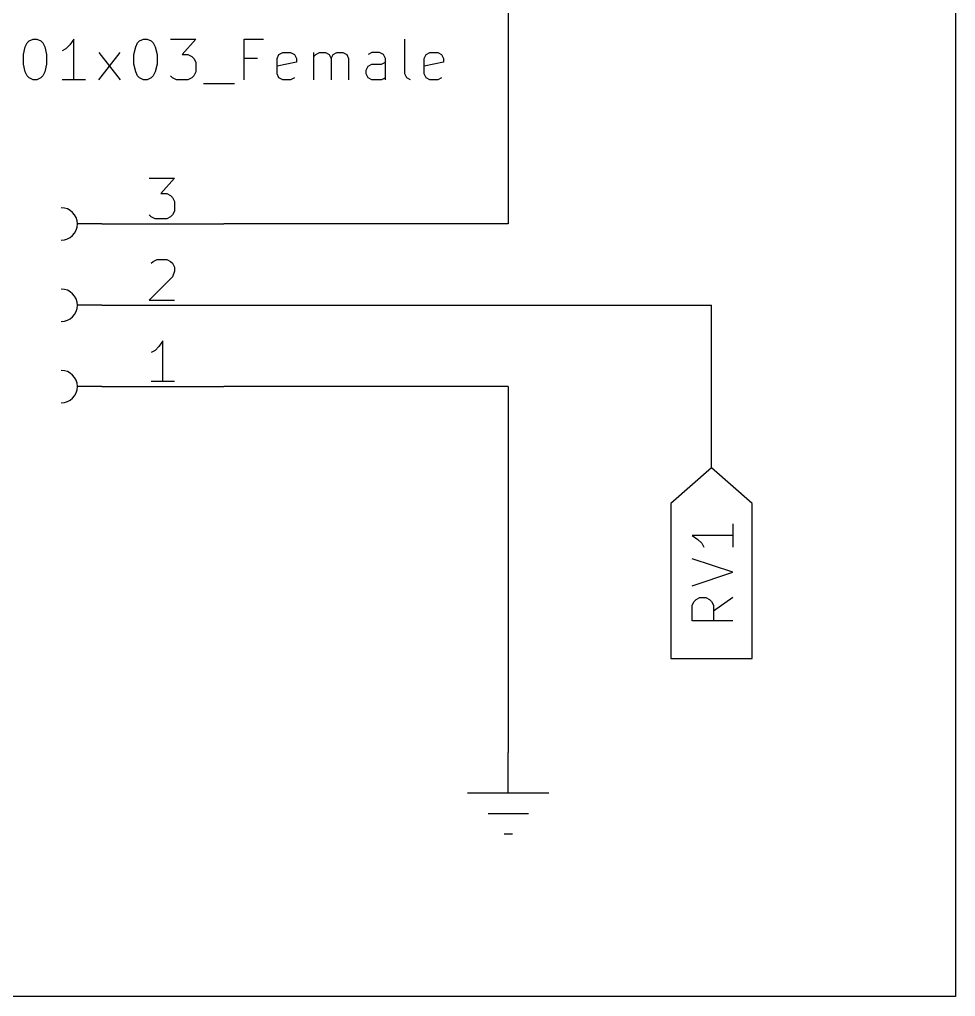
# Model space of a CAD drawing. Extents: x -4.8 to 16.7, y -9.4 to 5.7.
# Drawn here: x -2.059 to 0.531, y -7.928 to -5.225 of the extents above; entities that cross this region are included whole.
import ezdxf

# ---------------------------------------------------------------- set-up
doc = ezdxf.new("R2010")
doc.units = 0
doc.header["$MEASUREMENT"] = 0
for name, color, linetype in [('BLUE3', 171, 'CONTINUOUS'), ('CYAN2', 4, 'CONTINUOUS'), ('RED2', 1, 'CONTINUOUS'), ('RED3', 11, 'CONTINUOUS')]:
    doc.layers.add(name, color=color, linetype=linetype)
doc.layers.add('GREEN3', color=91, linetype='CONTINUOUS', lineweight=30)

msp = doc.modelspace()

# ---------------------------------------------------------------- linework, layer by layer
at = {"layer": 'BLUE3'}
for p, q in [((0.5312, -2.5285), (0.5312, -7.9285)), ((0.5312, -7.9285), (-4.7563, -7.9285))]:
    msp.add_line(p, q, dxfattribs=at)
at = {"layer": 'CYAN2', "linetype": 'Continuous'}
for p, q in [((-2.043, -5.3008), (-2.0376, -5.2901)), ((-2.043, -5.3008), (-2.0376, -5.2901)), ((-2.0376, -5.2901), (-2.0322, -5.2847)), ((-2.0376, -5.2901), (-2.0322, -5.2847)), ((-2.0322, -5.2847), (-2.0214, -5.2794)), ((-2.0322, -5.2847), (-2.0214, -5.2794)), ((-2.0214, -5.2794), (-2.0108, -5.2794)), ((-2.0214, -5.2794), (-2.0108, -5.2794)), ((-2.0108, -5.2794), (-2, -5.2847)), ((-2.0108, -5.2794), (-2, -5.2847)), ((-2, -5.2847), (-1.9946, -5.2901)), ((-2, -5.2847), (-1.9946, -5.2901)), ((-1.9946, -5.2901), (-1.9892, -5.3008)), ((-1.9946, -5.2901), (-1.9892, -5.3008)), ((-1.9197, -5.2954), (-1.9305, -5.3061)), ((-1.9197, -5.2954), (-1.9305, -5.3061)), ((-1.9089, -5.2794), (-1.9197, -5.2954)), ((-1.9089, -5.2794), (-1.9197, -5.2954)), ((-1.9089, -5.3919), (-1.9089, -5.2794)), ((-1.9089, -5.3919), (-1.9089, -5.2794)), ((-1.7375, -5.3008), (-1.7323, -5.2901)), ((-1.7375, -5.3008), (-1.7323, -5.2901)), ((-1.7323, -5.2901), (-1.7269, -5.2847)), ((-1.7323, -5.2901), (-1.7269, -5.2847)), ((-1.7269, -5.2847), (-1.7161, -5.2794)), ((-1.7269, -5.2847), (-1.7161, -5.2794)), ((-1.7161, -5.2794), (-1.7055, -5.2794)), ((-1.7161, -5.2794), (-1.7055, -5.2794)), ((-1.7055, -5.2794), (-1.6947, -5.2847)), ((-1.7055, -5.2794), (-1.6947, -5.2847)), ((-1.6947, -5.2847), (-1.6893, -5.2901)), ((-1.6947, -5.2847), (-1.6893, -5.2901)), ((-1.6893, -5.2901), (-1.6839, -5.3008)), ((-1.6893, -5.2901), (-1.6839, -5.3008)), ((-1.6412, -5.2794), (-1.5714, -5.2794)), ((-1.6412, -5.2794), (-1.5714, -5.2794)), ((-1.5714, -5.2794), (-1.609, -5.3222)), ((-1.5714, -5.2794), (-1.609, -5.3222)), ((-1.4375, -5.3919), (-1.4375, -5.2794)), ((-1.4375, -5.2794), (-1.384, -5.2794)), ((-1.4375, -5.3919), (-1.4375, -5.2794)), ((-1.4375, -5.2794), (-1.384, -5.2794)), ((-0.9929, -5.3758), (-0.9929, -5.2794)), ((-0.9929, -5.3758), (-0.9929, -5.2794)), ((-2.0482, -5.3222), (-2.043, -5.3008)), ((-2.0482, -5.3222), (-2.043, -5.3008)), ((-2.0482, -5.349), (-2.0482, -5.3222)), ((-2.0482, -5.349), (-2.0482, -5.3222)), ((-1.9892, -5.3008), (-1.9841, -5.3222)), ((-1.9892, -5.3008), (-1.9841, -5.3222)), ((-1.9841, -5.3222), (-1.9841, -5.349)), ((-1.9841, -5.3222), (-1.9841, -5.349)), ((-1.9305, -5.3061), (-1.9411, -5.3115)), ((-1.9305, -5.3061), (-1.9411, -5.3115)), ((-1.8394, -5.3919), (-1.7804, -5.3169)), ((-1.8394, -5.3169), (-1.7804, -5.3919)), ((-1.8394, -5.3919), (-1.7804, -5.3169)), ((-1.8394, -5.3169), (-1.7804, -5.3919)), ((-1.7429, -5.3222), (-1.7375, -5.3008)), ((-1.7429, -5.3222), (-1.7375, -5.3008)), ((-1.7429, -5.349), (-1.7429, -5.3222)), ((-1.7429, -5.349), (-1.7429, -5.3222)), ((-1.6839, -5.3008), (-1.6785, -5.3222)), ((-1.6839, -5.3008), (-1.6785, -5.3222)), ((-1.6785, -5.3222), (-1.6785, -5.349)), ((-1.6785, -5.3222), (-1.6785, -5.349)), ((-1.609, -5.3222), (-1.593, -5.3222)), ((-1.609, -5.3222), (-1.593, -5.3222)), ((-1.593, -5.3222), (-1.5822, -5.3276)), ((-1.593, -5.3222), (-1.5822, -5.3276)), ((-1.3464, -5.3329), (-1.341, -5.3222)), ((-1.3464, -5.3329), (-1.341, -5.3222)), ((-1.341, -5.3222), (-1.3304, -5.3169)), ((-1.341, -5.3222), (-1.3304, -5.3169)), ((-1.3304, -5.3169), (-1.3091, -5.3169)), ((-1.3304, -5.3169), (-1.3091, -5.3169)), ((-1.3091, -5.3169), (-1.2983, -5.3222)), ((-1.3091, -5.3169), (-1.2983, -5.3222)), ((-1.2983, -5.3222), (-1.2929, -5.3329)), ((-1.2983, -5.3222), (-1.2929, -5.3329)), ((-1.2447, -5.3919), (-1.2447, -5.3169)), ((-1.2447, -5.3919), (-1.2447, -5.3169)), ((-1.2447, -5.3276), (-1.2393, -5.3222)), ((-1.2447, -5.3276), (-1.2393, -5.3222)), ((-1.2393, -5.3222), (-1.2285, -5.3169)), ((-1.2393, -5.3222), (-1.2285, -5.3169)), ((-1.2285, -5.3169), (-1.2125, -5.3169)), ((-1.2285, -5.3169), (-1.2125, -5.3169)), ((-1.2125, -5.3169), (-1.2017, -5.3222)), ((-1.2125, -5.3169), (-1.2017, -5.3222)), ((-1.2017, -5.3222), (-1.1966, -5.3329)), ((-1.2017, -5.3222), (-1.1966, -5.3329)), ((-1.1966, -5.3329), (-1.1912, -5.3222)), ((-1.1966, -5.3329), (-1.1912, -5.3222)), ((-1.1912, -5.3222), (-1.1804, -5.3169)), ((-1.1912, -5.3222), (-1.1804, -5.3169)), ((-1.1804, -5.3169), (-1.1644, -5.3169)), ((-1.1804, -5.3169), (-1.1644, -5.3169)), ((-1.1644, -5.3169), (-1.1536, -5.3222)), ((-1.1644, -5.3169), (-1.1536, -5.3222)), ((-1.1536, -5.3222), (-1.1482, -5.3329)), ((-1.1536, -5.3222), (-1.1482, -5.3329)), ((-1.0841, -5.3169), (-1.0946, -5.3222)), ((-1.0841, -5.3169), (-1.0946, -5.3222)), ((-1.0625, -5.3169), (-1.0841, -5.3169)), ((-1.0625, -5.3169), (-1.0841, -5.3169)), ((-1.0519, -5.3222), (-1.0625, -5.3169)), ((-1.0519, -5.3222), (-1.0625, -5.3169)), ((-1.0465, -5.3329), (-1.0519, -5.3222)), ((-1.0465, -5.3329), (-1.0519, -5.3222)), ((-0.9394, -5.3329), (-0.934, -5.3222)), ((-0.9394, -5.3329), (-0.934, -5.3222)), ((-0.934, -5.3222), (-0.9232, -5.3169)), ((-0.934, -5.3222), (-0.9232, -5.3169)), ((-0.9232, -5.3169), (-0.9018, -5.3169)), ((-0.9232, -5.3169), (-0.9018, -5.3169)), ((-0.9018, -5.3169), (-0.891, -5.3222)), ((-0.9018, -5.3169), (-0.891, -5.3222)), ((-0.891, -5.3222), (-0.8858, -5.3329)), ((-0.891, -5.3222), (-0.8858, -5.3329)), ((-2.043, -5.3704), (-2.0482, -5.349)), ((-2.043, -5.3704), (-2.0482, -5.349)), ((-1.9841, -5.349), (-1.9892, -5.3704)), ((-1.9841, -5.349), (-1.9892, -5.3704)), ((-1.7375, -5.3704), (-1.7429, -5.349)), ((-1.7375, -5.3704), (-1.7429, -5.349)), ((-1.6785, -5.349), (-1.6839, -5.3704)), ((-1.6785, -5.349), (-1.6839, -5.3704)), ((-1.5822, -5.3276), (-1.5768, -5.3329)), ((-1.5822, -5.3276), (-1.5768, -5.3329)), ((-1.5768, -5.3329), (-1.5714, -5.3437)), ((-1.5768, -5.3329), (-1.5714, -5.3437)), ((-1.5714, -5.3437), (-1.5714, -5.3704)), ((-1.5714, -5.3437), (-1.5714, -5.3704)), ((-1.4, -5.3329), (-1.4375, -5.3329)), ((-1.4, -5.3329), (-1.4375, -5.3329)), ((-1.3464, -5.3758), (-1.3464, -5.3329)), ((-1.3464, -5.3758), (-1.3464, -5.3329)), ((-1.2929, -5.3437), (-1.3464, -5.3544)), ((-1.2929, -5.3437), (-1.3464, -5.3544)), ((-1.2929, -5.3329), (-1.2929, -5.3437)), ((-1.2929, -5.3329), (-1.2929, -5.3437)), ((-1.1966, -5.3329), (-1.1966, -5.3919)), ((-1.1966, -5.3329), (-1.1966, -5.3919)), ((-1.1482, -5.3329), (-1.1482, -5.3919)), ((-1.1482, -5.3329), (-1.1482, -5.3919)), ((-1.0946, -5.3544), (-1.0841, -5.349)), ((-1.0946, -5.3544), (-1.0841, -5.349)), ((-1.0841, -5.349), (-1.0573, -5.349)), ((-1.0841, -5.349), (-1.0573, -5.349)), ((-1.0573, -5.349), (-1.0465, -5.3437)), ((-1.0573, -5.349), (-1.0465, -5.3437)), ((-1.0465, -5.3919), (-1.0465, -5.3329)), ((-1.0465, -5.3919), (-1.0465, -5.3329)), ((-0.9394, -5.3758), (-0.9394, -5.3329)), ((-0.9394, -5.3758), (-0.9394, -5.3329)), ((-0.8858, -5.3437), (-0.9394, -5.3544)), ((-0.8858, -5.3437), (-0.9394, -5.3544)), ((-0.8858, -5.3329), (-0.8858, -5.3437)), ((-0.8858, -5.3329), (-0.8858, -5.3437)), ((-2.0376, -5.3811), (-2.043, -5.3704)), ((-2.0376, -5.3811), (-2.043, -5.3704)), ((-1.9892, -5.3704), (-1.9946, -5.3811)), ((-1.9892, -5.3704), (-1.9946, -5.3811)), ((-1.7323, -5.3811), (-1.7375, -5.3704)), ((-1.7323, -5.3811), (-1.7375, -5.3704)), ((-1.6839, -5.3704), (-1.6893, -5.3811)), ((-1.6839, -5.3704), (-1.6893, -5.3811)), ((-1.5714, -5.3704), (-1.5768, -5.3811)), ((-1.5714, -5.3704), (-1.5768, -5.3811)), ((-1.341, -5.3865), (-1.3464, -5.3758)), ((-1.341, -5.3865), (-1.3464, -5.3758)), ((-1.1, -5.3651), (-1.0946, -5.3544)), ((-1.1, -5.3651), (-1.0946, -5.3544)), ((-1.1, -5.3758), (-1.1, -5.3651)), ((-1.1, -5.3758), (-1.1, -5.3651)), ((-1.0946, -5.3865), (-1.1, -5.3758)), ((-1.0946, -5.3865), (-1.1, -5.3758)), ((-0.9875, -5.3865), (-0.9929, -5.3758)), ((-0.9875, -5.3865), (-0.9929, -5.3758)), ((-0.934, -5.3865), (-0.9394, -5.3758)), ((-0.934, -5.3865), (-0.9394, -5.3758)), ((-2.0322, -5.3865), (-2.0376, -5.3811)), ((-2.0322, -5.3865), (-2.0376, -5.3811)), ((-2.0214, -5.3919), (-2.0322, -5.3865)), ((-2.0214, -5.3919), (-2.0322, -5.3865)), ((-2.0108, -5.3919), (-2.0214, -5.3919)), ((-2.0108, -5.3919), (-2.0214, -5.3919)), ((-2, -5.3865), (-2.0108, -5.3919)), ((-2, -5.3865), (-2.0108, -5.3919)), ((-1.9946, -5.3811), (-2, -5.3865)), ((-1.9946, -5.3811), (-2, -5.3865)), ((-1.8767, -5.3919), (-1.9411, -5.3919)), ((-1.8767, -5.3919), (-1.9411, -5.3919)), ((-1.7269, -5.3865), (-1.7323, -5.3811)), ((-1.7269, -5.3865), (-1.7323, -5.3811)), ((-1.7161, -5.3919), (-1.7269, -5.3865)), ((-1.7161, -5.3919), (-1.7269, -5.3865)), ((-1.7055, -5.3919), (-1.7161, -5.3919)), ((-1.7055, -5.3919), (-1.7161, -5.3919)), ((-1.6947, -5.3865), (-1.7055, -5.3919)), ((-1.6947, -5.3865), (-1.7055, -5.3919)), ((-1.6893, -5.3811), (-1.6947, -5.3865)), ((-1.6893, -5.3811), (-1.6947, -5.3865)), ((-1.6358, -5.3865), (-1.6412, -5.3811)), ((-1.6358, -5.3865), (-1.6412, -5.3811)), ((-1.625, -5.3919), (-1.6358, -5.3865)), ((-1.625, -5.3919), (-1.6358, -5.3865)), ((-1.593, -5.3919), (-1.625, -5.3919)), ((-1.593, -5.3919), (-1.625, -5.3919)), ((-1.5822, -5.3865), (-1.593, -5.3919)), ((-1.5822, -5.3865), (-1.593, -5.3919)), ((-1.5768, -5.3811), (-1.5822, -5.3865)), ((-1.5768, -5.3811), (-1.5822, -5.3865)), ((-1.55, -5.4026), (-1.4643, -5.4026)), ((-1.55, -5.4026), (-1.4643, -5.4026)), ((-1.3304, -5.3919), (-1.341, -5.3865)), ((-1.3304, -5.3919), (-1.341, -5.3865)), ((-1.3091, -5.3919), (-1.3304, -5.3919)), ((-1.3091, -5.3919), (-1.3304, -5.3919)), ((-1.2983, -5.3865), (-1.3091, -5.3919)), ((-1.2983, -5.3865), (-1.3091, -5.3919)), ((-1.0841, -5.3919), (-1.0946, -5.3865)), ((-1.0841, -5.3919), (-1.0946, -5.3865)), ((-1.0573, -5.3919), (-1.0841, -5.3919)), ((-1.0573, -5.3919), (-1.0841, -5.3919)), ((-1.0465, -5.3865), (-1.0573, -5.3919)), ((-1.0465, -5.3865), (-1.0573, -5.3919)), ((-0.9767, -5.3919), (-0.9875, -5.3865)), ((-0.9767, -5.3919), (-0.9875, -5.3865)), ((-0.9232, -5.3919), (-0.934, -5.3865)), ((-0.9232, -5.3919), (-0.934, -5.3865)), ((-0.9018, -5.3919), (-0.9232, -5.3919)), ((-0.9018, -5.3919), (-0.9232, -5.3919)), ((-0.891, -5.3865), (-0.9018, -5.3919)), ((-0.891, -5.3865), (-0.9018, -5.3919))]:
    msp.add_line(p, q, dxfattribs=at)
at = {"layer": 'GREEN3', "linetype": 'Continuous'}
for p, q in [((-0.7063, -5.116), (-0.7063, -5.791)), ((-0.7063, -5.791), (-1.4938, -5.791)), ((-1.4938, -6.016), (-0.1438, -6.016)), ((-0.1438, -6.466), (-0.1438, -6.016)), ((-0.7063, -6.241), (-1.4938, -6.241)), ((-0.7063, -6.241), (-0.7063, -7.2535))]:
    msp.add_line(p, q, dxfattribs=at)
at = {"layer": 'RED2', "linetype": 'Continuous'}
for p, q in [((-1.8313, -5.791), (-1.8988, -5.791)), ((-1.8313, -5.791), (-1.4938, -5.791)), ((-1.8313, -5.791), (-1.4938, -5.791)), ((-1.8313, -6.016), (-1.8988, -6.016)), ((-1.8313, -6.016), (-1.4938, -6.016)), ((-1.8313, -6.016), (-1.4938, -6.016)), ((-1.8313, -6.241), (-1.8988, -6.241)), ((-1.8313, -6.241), (-1.4938, -6.241)), ((-1.8313, -6.241), (-1.4938, -6.241)), ((-0.1438, -6.466), (-0.2563, -6.5644)), ((-0.0313, -6.5644), (-0.1438, -6.466)), ((-0.2563, -6.5644), (-0.2563, -6.993)), ((-0.0313, -6.993), (-0.0313, -6.5644)), ((-0.0848, -6.621), (-0.0848, -6.6853)), ((-0.0848, -6.6532), (-0.1973, -6.6532)), ((-0.1973, -6.6532), (-0.1814, -6.6639)), ((-0.1814, -6.6639), (-0.1706, -6.6746)), ((-0.1706, -6.6746), (-0.1652, -6.6853)), ((-0.0848, -6.7549), (-0.1973, -6.7174)), ((-0.1973, -6.7924), (-0.0848, -6.7549)), ((-0.1973, -6.846), (-0.1919, -6.8353)), ((-0.1919, -6.8353), (-0.1865, -6.8299)), ((-0.1865, -6.8299), (-0.176, -6.8246)), ((-0.176, -6.8246), (-0.1598, -6.8246)), ((-0.1598, -6.8246), (-0.1492, -6.8299)), ((-0.1492, -6.8299), (-0.1438, -6.8353)), ((-0.1438, -6.8353), (-0.1384, -6.846)), ((-0.0848, -6.8246), (-0.1384, -6.8621)), ((-0.1973, -6.8889), (-0.1973, -6.846)), ((-0.1384, -6.846), (-0.1384, -6.8889)), ((-0.0848, -6.8889), (-0.1973, -6.8889)), ((-0.2563, -6.993), (-0.1438, -6.993)), ((-0.1438, -6.993), (-0.0313, -6.993)), ((-0.7063, -7.366), (-0.7063, -7.2535)), ((-0.5938, -7.366), (-0.8188, -7.366)), ((-0.7625, -7.4222), (-0.65, -7.4222)), ((-0.7175, -7.4785), (-0.695, -7.4785))]:
    msp.add_line(p, q, dxfattribs=at)
at = {"layer": 'RED2'}
for centre in [(-1.9438, -5.791), (-1.9438, -6.016), (-1.9438, -6.241)]:
    msp.add_arc(centre, 0.045, 270.1, 89.9, dxfattribs=at)
at = {"layer": 'RED3', "linetype": 'Continuous'}
for p, q in [((-1.7001, -5.6641), (-1.6304, -5.6641)), ((-1.7001, -5.6641), (-1.6304, -5.6641)), ((-1.6304, -5.6641), (-1.6679, -5.707)), ((-1.6304, -5.6641), (-1.6679, -5.707)), ((-1.6679, -5.707), (-1.6517, -5.707)), ((-1.6679, -5.707), (-1.6517, -5.707)), ((-1.6517, -5.707), (-1.6412, -5.7123)), ((-1.6517, -5.707), (-1.6412, -5.7123)), ((-1.6412, -5.7123), (-1.6358, -5.7177)), ((-1.6412, -5.7123), (-1.6358, -5.7177)), ((-1.6358, -5.7177), (-1.6304, -5.7284)), ((-1.6358, -5.7177), (-1.6304, -5.7284)), ((-1.6304, -5.7284), (-1.6304, -5.7552)), ((-1.6304, -5.7284), (-1.6304, -5.7552)), ((-1.6304, -5.7552), (-1.6358, -5.7659)), ((-1.6304, -5.7552), (-1.6358, -5.7659)), ((-1.6947, -5.7713), (-1.7001, -5.7659)), ((-1.6947, -5.7713), (-1.7001, -5.7659)), ((-1.6839, -5.7766), (-1.6947, -5.7713)), ((-1.6839, -5.7766), (-1.6947, -5.7713)), ((-1.6517, -5.7766), (-1.6839, -5.7766)), ((-1.6517, -5.7766), (-1.6839, -5.7766)), ((-1.6412, -5.7713), (-1.6517, -5.7766)), ((-1.6412, -5.7713), (-1.6517, -5.7766)), ((-1.6358, -5.7659), (-1.6412, -5.7713)), ((-1.6358, -5.7659), (-1.6412, -5.7713)), ((-1.6893, -5.8945), (-1.6785, -5.8891)), ((-1.6893, -5.8945), (-1.6785, -5.8891)), ((-1.6785, -5.8891), (-1.6517, -5.8891)), ((-1.6785, -5.8891), (-1.6517, -5.8891)), ((-1.6517, -5.8891), (-1.6412, -5.8945)), ((-1.6517, -5.8891), (-1.6412, -5.8945)), ((-1.6947, -5.8998), (-1.6893, -5.8945)), ((-1.6947, -5.8998), (-1.6893, -5.8945)), ((-1.6412, -5.8945), (-1.6358, -5.8998)), ((-1.6412, -5.8945), (-1.6358, -5.8998)), ((-1.6358, -5.8998), (-1.6304, -5.9105)), ((-1.6358, -5.8998), (-1.6304, -5.9105)), ((-1.6304, -5.9105), (-1.6304, -5.9213)), ((-1.6304, -5.9105), (-1.6304, -5.9213)), ((-1.6358, -5.9373), (-1.7001, -6.0016)), ((-1.6358, -5.9373), (-1.7001, -6.0016)), ((-1.6304, -5.9213), (-1.6358, -5.9373)), ((-1.6304, -5.9213), (-1.6358, -5.9373)), ((-1.7001, -6.0016), (-1.6304, -6.0016)), ((-1.7001, -6.0016), (-1.6304, -6.0016)), ((-1.6733, -6.1302), (-1.6839, -6.1409)), ((-1.6733, -6.1302), (-1.6839, -6.1409)), ((-1.6625, -6.1141), (-1.6733, -6.1302)), ((-1.6625, -6.1141), (-1.6733, -6.1302)), ((-1.6625, -6.2266), (-1.6625, -6.1141)), ((-1.6625, -6.2266), (-1.6625, -6.1141)), ((-1.6839, -6.1409), (-1.6947, -6.1463)), ((-1.6839, -6.1409), (-1.6947, -6.1463)), ((-1.6304, -6.2266), (-1.6947, -6.2266)), ((-1.6304, -6.2266), (-1.6947, -6.2266))]:
    msp.add_line(p, q, dxfattribs=at)

doc.saveas('drawing.dxf')
